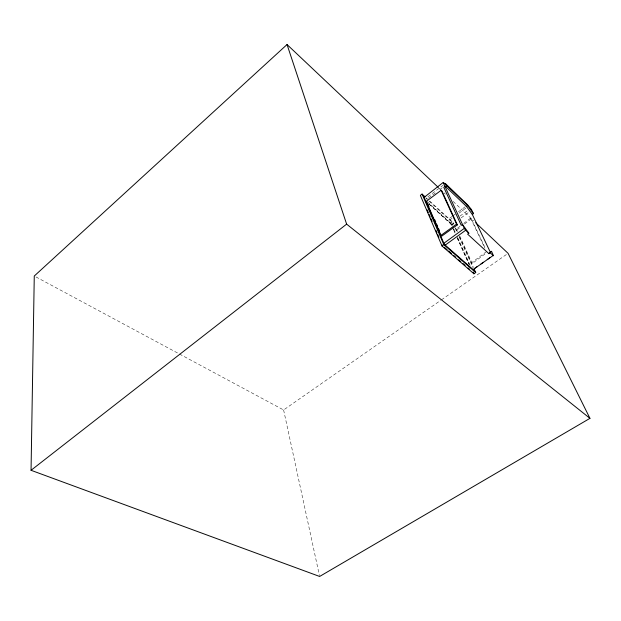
<?xml version="1.0" encoding="UTF-8"?>
<svg xmlns="http://www.w3.org/2000/svg" width="621" height="621" viewBox="0 0 621 621"><rect width="100%" height="100%" fill="white"/><g stroke="black" fill="none" stroke-linecap="round" stroke-linejoin="round"><path stroke-width="0.47" stroke-dasharray="3.1 2.33" d="M460.006 226.269L456.218 229.188L457.747 231.594M463.786 223.35L470.602 218.095L471.339 218.794L485.599 248.866M456.971 229.863L460.751 226.952M464.531 224.041L471.339 218.794M427.908 196.803L443.091 185.26M428.498 198.169L436.866 191.811M439.916 189.506L442.199 187.775M486.476 251.614L471.44 262.862L472.201 263.537L486.476 252.863M452.15 216.418L449.045 218.716L449.651 220.075L451.987 218.344M452.926 215.844L455.263 214.121M458.368 211.823L465.362 206.653M458.997 213.174L467.559 206.855M429.072 203.952L450.132 223.141C451.428 219.811 455.131 224.895 451.576 225.128L451.273 224.74M429.196 204.2L450.186 223.327L453.198 221.107M459.975 216.124L467.504 210.581M452.243 225.501L451.451 223.746L453.128 222.52L426.433 198.068M451.413 225.012L454.425 222.799M461.209 217.816L468.739 212.281M179.438 354.009L283.611 409.976L440.662 300.385M441.461 299.834L506.503 254.447M35.979 276.943L178.584 353.551M427.419 201.817L451.451 223.746M429.002 201.041L451.809 221.907M439.101 188.179L440.506 189.506M444.023 192.828L445.436 194.163M453.175 201.476L473.59 220.758M450.132 223.141L450.761 223.964M450.528 223.552L451.312 224.631M450.877 224.119L451.498 224.973M470.602 218.095L484.846 248.175M459.703 235.91L472.201 263.537M453.128 222.52L453.92 224.274M455.503 227.783L457.39 231.773M459.47 236.562L473.349 267.286M455.224 228.272L456.808 231.765M459.175 237.02L472.985 267.635M453.819 229.017L455.403 232.526M457.77 237.796L470.392 265.897M452.36 226.875L455.108 233.007M457.072 237.377L469.243 264.507M453.369 229.382L454.937 232.867M457.289 238.107L469.034 264.298M426.386 197.959L426.976 199.325M283.611 409.976L319.419 575.512"/><path stroke-width="0.93" d="M475.702 222.753L508.087 253.345L589.95 418.344L319.629 576.459L31.05 470.291L34.271 276.027L287.042 44.541L438.395 187.511M490.124 252.801L491.522 251.319L493.516 255.759L490.124 252.801L488.906 253.663L467.605 234.109L468.847 233.209L462.474 224.445L461.24 225.353L443.774 187.309L444.947 186.416L446.794 185.648L467.597 205.574L473.458 213.632L472.317 214.47L490.311 252.165L488.906 253.663M31.05 470.291L346.627 224.134L287.042 44.541M425.183 196.919L422.063 194.062L420.347 195.374L442.02 246.001L473.939 273.799L475.725 272.549L474.141 269.04M424.003 197.478L443.309 182.38L446.002 184.887L445.373 183.529L467.691 204.93L471.417 209.487L473.458 213.632M446.794 185.648L445.63 186.533L466.456 206.42L472.317 214.47M426.293 201.367L441.151 190.282L441.958 191.043L457.367 224.887L441.803 236.096L440.972 235.367L426.293 201.367L427.101 202.104M466.456 206.42L467.597 205.574M443.666 243.416L464.298 228.396L443.278 182.807M442.02 246.001L443.852 244.666L475.725 272.549M445.009 245.264L465.657 230.267L468.847 233.209M440.972 235.367L456.551 224.142L457.367 224.887M490.311 252.165L491.522 251.319M474.863 268.233L477.176 266.611M481.042 263.902L483.355 262.272M487.213 259.562L490.303 257.389M472.985 269.669L493.105 255.549M346.627 224.134L589.95 418.344M424.469 196.888L423.864 196.601L443.782 243.083A1.902 0.427 54 0 0 445.366 245.256L473.381 269.801A1.832 0.396 54.5 0 0 473.776 269.382M444.256 247.212L447.136 249.727M448.572 250.977L451.451 253.484M453.609 255.371L455.767 257.249M458.647 259.764L460.805 261.643M462.963 263.521L465.121 265.408M468.001 267.915L469.437 269.172M465.657 230.267L464.298 228.396M441.151 190.282L456.551 224.142M473.148 272.045L473.939 273.799M427.861 203.851L428.987 206.467M434.638 219.539L435.771 222.155M436.524 223.894L437.658 226.51M438.41 228.249L439.544 230.865M422.063 194.062L443.852 244.666M427.163 209.914L428.304 212.568M429.057 214.338L430.198 216.993M430.958 218.763L432.092 221.418M435.888 230.259L437.021 232.914M437.782 234.684L438.923 237.338M442.501 245.373A1.902 0.435 54 0 1 442.237 244.969"/></g></svg>
